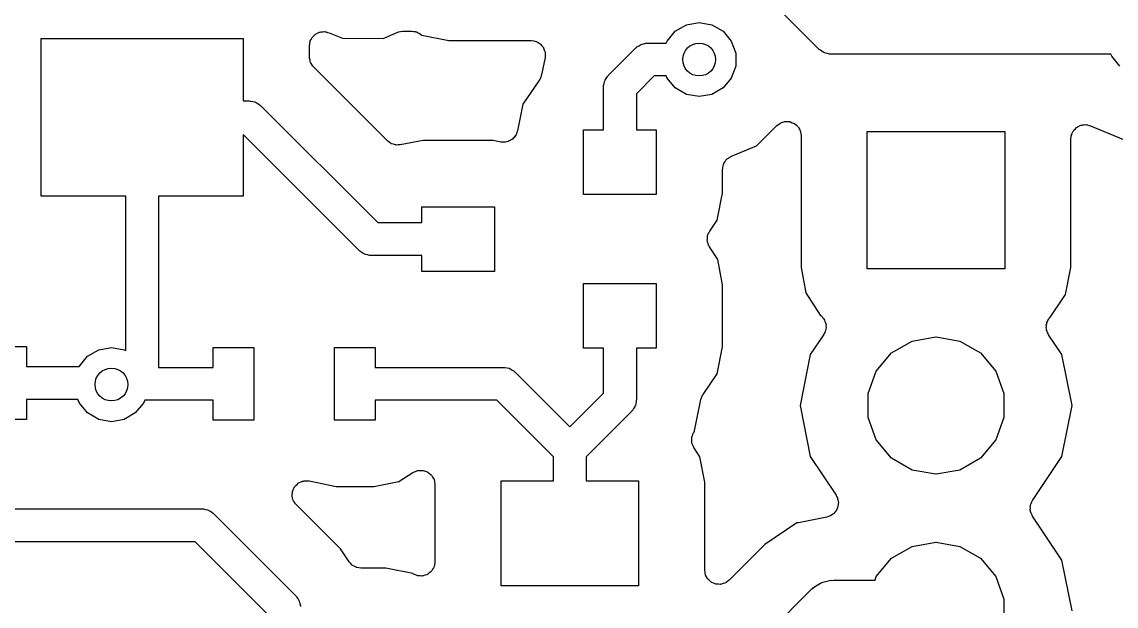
# Model space of a CAD drawing. Extents: x 91.5 to 189.2, y -113.2 to -60.7.
# Drawn here: x 113.86 to 127.4, y -81.97 to -74.74 of the extents above; entities that cross this region are included whole.
import ezdxf

# ---------------------------------------------------------------- set-up
doc = ezdxf.new("R2010")
doc.units = 0
doc.header["$MEASUREMENT"] = 0
doc.layers.add('BLACK', color=7, linetype='CONTINUOUS')

msp = doc.modelspace()

# ---------------------------------------------------------------- linework, layer by layer
at = {"layer": 'Black'}
for p, q in [((123.726, -75.0837), (123.096, -74.4537)), ((121.945, -74.8584), (122.083, -74.7787)), ((122.083, -74.7787), (122.24, -74.7511)), ((122.24, -74.7511), (122.397, -74.7787)), ((122.397, -74.7787), (122.535, -74.8584)), ((114.1, -76.9), (114.1, -74.95)), ((114.1, -74.95), (116.6, -74.95)), ((116.6, -74.95), (116.6, -75.7218)), ((117.428, -74.991), (117.43, -74.9797)), ((117.43, -74.9797), (117.439, -74.9631)), ((117.439, -74.9631), (117.447, -74.9453)), ((117.447, -74.9453), (117.454, -74.9369)), ((117.454, -74.9369), (117.46, -74.9269)), ((117.46, -74.9269), (117.475, -74.9146)), ((117.475, -74.9146), (117.488, -74.9004)), ((117.488, -74.9004), (117.498, -74.8951)), ((117.498, -74.8951), (117.507, -74.8878)), ((117.507, -74.8878), (117.525, -74.8812)), ((117.525, -74.8812), (117.542, -74.8723)), ((117.542, -74.8723), (117.553, -74.8708)), ((117.553, -74.8708), (117.564, -74.8669)), ((117.564, -74.8669), (117.583, -74.8669)), ((117.583, -74.8669), (117.602, -74.8644)), ((117.602, -74.8644), (117.614, -74.8669)), ((117.614, -74.8669), (117.625, -74.8669)), ((117.625, -74.8669), (117.643, -74.8735)), ((117.643, -74.8735), (117.662, -74.8777)), ((117.662, -74.8777), (117.829, -74.947)), ((117.829, -74.947), (118.329, -74.9474)), ((118.329, -74.9474), (118.513, -74.8715)), ((118.513, -74.8715), (118.516, -74.8707)), ((118.516, -74.8707), (118.52, -74.8688)), ((118.52, -74.8688), (118.546, -74.8641)), ((118.546, -74.8641), (118.572, -74.8584)), ((118.572, -74.8584), (118.576, -74.8589)), ((118.576, -74.8589), (118.58, -74.8582)), ((118.58, -74.8582), (118.683, -74.8582)), ((118.683, -74.8582), (118.705, -74.862)), ((118.705, -74.862), (118.727, -74.8637)), ((118.727, -74.8637), (118.735, -74.8673)), ((118.735, -74.8673), (118.743, -74.8688)), ((118.743, -74.8688), (118.762, -74.8798)), ((118.762, -74.8798), (118.782, -74.8888)), ((118.782, -74.8888), (118.808, -74.9063)), ((118.808, -74.9063), (119.143, -74.9741)), ((119.143, -74.9741), (120.161, -74.9741)), ((120.161, -74.9741), (120.163, -74.9744)), ((120.163, -74.9744), (120.165, -74.9742)), ((120.165, -74.9742), (120.193, -74.9797)), ((120.193, -74.9797), (120.221, -74.9847)), ((120.221, -74.9847), (120.223, -74.9857)), ((120.223, -74.9857), (120.225, -74.986)), ((120.225, -74.986), (120.249, -75.0009)), ((121.833, -75.0068), (121.843, -74.9805)), ((121.843, -74.9805), (121.945, -74.8584)), ((122.535, -74.8584), (122.637, -74.9805)), ((122.637, -74.9805), (122.692, -75.1303)), ((117.419, -75.0398), (117.422, -75.0208)), ((117.419, -75.1777), (117.419, -75.0398)), ((117.422, -75.0208), (117.423, -75.0016)), ((117.423, -75.0016), (117.428, -74.991)), ((120.249, -75.0009), (120.274, -75.0152)), ((120.274, -75.0152), (120.275, -75.0167)), ((120.275, -75.0167), (120.277, -75.0177)), ((120.277, -75.0177), (120.295, -75.0399)), ((120.295, -75.0399), (120.313, -75.0619)), ((120.313, -75.0619), (120.314, -75.0637)), ((120.314, -75.0637), (120.315, -75.0652)), ((120.315, -75.0652), (120.324, -75.0923)), ((120.324, -75.0923), (120.334, -75.1191)), ((120.334, -75.1191), (120.334, -75.1211)), ((120.334, -75.1211), (120.334, -75.1229)), ((121.116, -75.4063), (121.456, -75.0663)), ((121.456, -75.0663), (121.464, -75.0612)), ((121.464, -75.0612), (121.469, -75.0543)), ((121.469, -75.0543), (121.492, -75.0411)), ((121.492, -75.0411), (121.514, -75.0258)), ((121.514, -75.0258), (121.523, -75.0235)), ((121.523, -75.0235), (121.531, -75.0191)), ((121.531, -75.0191), (121.557, -75.0144)), ((121.557, -75.0144), (121.582, -75.0076)), ((121.582, -75.0076), (121.591, -75.0084)), ((121.591, -75.0084), (121.6, -75.0068)), ((121.6, -75.0068), (121.833, -75.0068)), ((123.734, -75.0888), (123.726, -75.0837)), ((123.739, -75.0957), (123.734, -75.0888)), ((123.762, -75.1089), (123.739, -75.0957)), ((123.784, -75.1242), (123.762, -75.1089)), ((117.42, -75.1853), (117.419, -75.1777)), ((117.42, -75.193), (117.42, -75.1853)), ((117.426, -75.2151), (117.42, -75.193)), ((117.43, -75.2377), (117.426, -75.2151)), ((117.434, -75.2444), (117.43, -75.2377)), ((117.436, -75.2518), (117.434, -75.2444)), ((117.449, -75.2706), (117.436, -75.2518)), ((120.333, -75.1838), (120.29, -75.4004)), ((120.334, -75.1801), (120.333, -75.1819)), ((120.333, -75.1819), (120.333, -75.1838)), ((120.334, -75.1229), (120.334, -75.1515)), ((120.334, -75.1515), (120.334, -75.1801)), ((122.692, -75.1303), (122.692, -75.2897)), ((123.793, -75.1265), (123.784, -75.1242)), ((123.801, -75.1309), (123.793, -75.1265)), ((123.827, -75.1356), (123.801, -75.1309)), ((123.852, -75.1424), (123.827, -75.1356)), ((123.861, -75.1416), (123.852, -75.1424)), ((123.87, -75.1432), (123.861, -75.1416)), ((127.333, -75.1432), (123.87, -75.1432)), ((127.343, -75.1695), (127.333, -75.1432)), ((127.445, -75.2916), (127.343, -75.1695)), ((117.46, -75.2905), (117.449, -75.2706)), ((117.466, -75.2955), (117.46, -75.2905)), ((117.471, -75.3018), (117.466, -75.2955)), ((118.385, -76.2161), (117.471, -75.3018)), ((122.692, -75.2897), (122.637, -75.4395)), ((120.256, -75.4736), (120.059, -75.7627)), ((120.258, -75.4724), (120.256, -75.4736)), ((120.259, -75.4694), (120.258, -75.4724)), ((120.261, -75.4661), (120.259, -75.4694)), ((120.263, -75.4631), (120.261, -75.4661)), ((120.268, -75.4572), (120.263, -75.4631)), ((120.276, -75.4372), (120.268, -75.4572)), ((120.285, -75.4182), (120.276, -75.4372)), ((120.286, -75.4107), (120.285, -75.4182)), ((120.287, -75.4105), (120.286, -75.4107)), ((120.29, -75.4004), (120.287, -75.409)), ((120.287, -75.409), (120.287, -75.4093)), ((120.287, -75.4093), (120.287, -75.4105)), ((121.058, -75.5323), (121.064, -75.5067)), ((121.064, -75.5067), (121.069, -75.4805)), ((121.069, -75.4805), (121.074, -75.4728)), ((121.074, -75.4728), (121.076, -75.4641)), ((121.076, -75.4641), (121.091, -75.4424)), ((121.091, -75.4424), (121.104, -75.4194)), ((121.104, -75.4194), (121.111, -75.4136)), ((121.111, -75.4136), (121.116, -75.4063)), ((121.684, -75.4132), (121.463, -75.6342)), ((121.833, -75.4132), (121.684, -75.4132)), ((121.843, -75.4395), (121.833, -75.4132)), ((121.945, -75.5616), (121.843, -75.4395)), ((122.637, -75.4395), (122.535, -75.5616)), ((121.057, -75.55), (121.058, -75.5412)), ((121.057, -76.08), (121.057, -75.55)), ((121.058, -75.5412), (121.058, -75.5323)), ((121.463, -75.6342), (121.463, -76.08)), ((122.083, -75.6413), (121.945, -75.5616)), ((122.24, -75.6689), (122.083, -75.6413)), ((122.397, -75.6413), (122.24, -75.6689)), ((122.535, -75.5616), (122.397, -75.6413)), ((116.6, -75.7218), (116.675, -75.7218)), ((116.675, -75.7218), (116.684, -75.7234)), ((116.684, -75.7234), (116.693, -75.7226)), ((116.693, -75.7226), (116.718, -75.7294)), ((116.718, -75.7294), (116.744, -75.7341)), ((116.744, -75.7341), (116.752, -75.7385)), ((116.752, -75.7385), (116.761, -75.7408)), ((116.761, -75.7408), (116.783, -75.7561)), ((116.783, -75.7561), (116.806, -75.7693)), ((116.806, -75.7693), (116.811, -75.7762)), ((116.811, -75.7762), (116.819, -75.7813)), ((116.819, -75.7813), (118.264, -77.2268)), ((120.059, -75.7627), (119.992, -76.0925)), ((122.951, -76.2764), (123.201, -76.0267)), ((123.201, -76.0267), (123.22, -76.0136)), ((123.22, -76.0136), (123.238, -75.9989)), ((123.238, -75.9989), (123.245, -75.9962)), ((123.245, -75.9962), (123.251, -75.9918)), ((123.251, -75.9918), (123.273, -75.9859)), ((123.273, -75.9859), (123.295, -75.978)), ((123.295, -75.978), (123.303, -75.978)), ((123.303, -75.978), (123.31, -75.976)), ((123.31, -75.976), (123.333, -75.978)), ((123.333, -75.978), (123.356, -75.978)), ((123.356, -75.978), (123.363, -75.9807)), ((123.363, -75.9807), (123.371, -75.9814)), ((123.371, -75.9814), (123.392, -75.9911)), ((123.392, -75.9911), (123.413, -75.9989)), ((123.413, -75.9989), (123.419, -76.0039)), ((123.419, -76.0039), (123.426, -76.0072)), ((123.426, -76.0072), (123.442, -76.0234)), ((123.442, -76.0234), (123.46, -76.0381)), ((123.46, -76.0381), (123.464, -76.0448)), ((123.464, -76.0448), (123.469, -76.0503)), ((123.469, -76.0503), (123.479, -76.0711)), ((126.88, -76.0773), (126.895, -76.0649)), ((126.895, -76.0649), (126.908, -76.0508)), ((126.908, -76.0508), (126.918, -76.0455)), ((126.918, -76.0455), (126.927, -76.0381)), ((126.927, -76.0381), (126.945, -76.0315)), ((126.945, -76.0315), (126.962, -76.0227)), ((126.962, -76.0227), (126.973, -76.0212)), ((126.973, -76.0212), (126.984, -76.0173)), ((126.984, -76.0173), (127.003, -76.0173)), ((127.003, -76.0173), (127.022, -76.0148)), ((127.022, -76.0148), (127.034, -76.0173)), ((127.034, -76.0173), (127.045, -76.0173)), ((127.045, -76.0173), (127.063, -76.0238)), ((127.063, -76.0238), (127.082, -76.028)), ((127.082, -76.028), (127.489, -76.197)), ((118.036, -77.5737), (116.6, -76.1374)), ((116.6, -76.1374), (116.6, -76.9)), ((119.916, -76.2022), (119.904, -76.2118)), ((119.929, -76.1949), (119.916, -76.2022)), ((119.939, -76.1834), (119.929, -76.1949)), ((119.951, -76.1738), (119.939, -76.1834)), ((119.959, -76.1607), (119.951, -76.1738)), ((119.97, -76.1492), (119.959, -76.1607)), ((119.975, -76.1349), (119.97, -76.1492)), ((119.983, -76.1218), (119.975, -76.1349)), ((119.986, -76.1068), (119.983, -76.1218)), ((119.992, -76.0925), (119.986, -76.1068)), ((120.81, -76.88), (120.81, -76.08)), ((120.81, -76.08), (121.057, -76.08)), ((121.463, -76.08), (121.71, -76.08)), ((121.71, -76.08), (121.71, -76.88)), ((123.479, -76.0711), (123.49, -76.0909)), ((123.49, -76.0909), (123.492, -76.0985)), ((123.492, -76.0985), (123.495, -76.1056)), ((123.495, -76.1056), (123.497, -76.1284)), ((123.497, -76.1284), (123.501, -76.1509)), ((123.501, -76.1509), (123.501, -77.7836)), ((124.32, -77.8), (124.32, -76.1)), ((124.32, -76.1), (126.02, -76.1)), ((126.02, -76.1), (126.02, -77.8)), ((126.839, -76.1901), (126.842, -76.1712)), ((126.839, -77.7824), (126.839, -76.1901)), ((126.842, -76.1712), (126.843, -76.152)), ((126.843, -76.152), (126.848, -76.1414)), ((126.848, -76.1414), (126.85, -76.1301)), ((126.85, -76.1301), (126.859, -76.1134)), ((126.859, -76.1134), (126.867, -76.0957)), ((126.867, -76.0957), (126.874, -76.0872)), ((126.874, -76.0872), (126.88, -76.0773)), ((118.404, -76.2298), (118.385, -76.2161)), ((118.423, -76.245), (118.404, -76.2298)), ((118.429, -76.2472), (118.423, -76.245)), ((118.435, -76.2511), (118.429, -76.2472)), ((118.458, -76.2573), (118.435, -76.2511)), ((118.48, -76.2652), (118.458, -76.2573)), ((118.487, -76.2651), (118.48, -76.2652)), ((118.494, -76.2669), (118.487, -76.2651)), ((118.517, -76.2648), (118.494, -76.2669)), ((118.541, -76.2645), (118.517, -76.2648)), ((118.826, -76.2109), (118.541, -76.2645)), ((119.692, -76.2109), (118.826, -76.2109)), ((119.785, -76.2297), (119.692, -76.2109)), ((119.8, -76.23), (119.785, -76.2297)), ((119.815, -76.2331), (119.8, -76.23)), ((119.831, -76.2308), (119.815, -76.2331)), ((119.846, -76.2312), (119.831, -76.2308)), ((119.861, -76.2263), (119.846, -76.2312)), ((119.876, -76.224), (119.861, -76.2263)), ((119.889, -76.2167), (119.876, -76.224)), ((119.904, -76.2118), (119.889, -76.2167)), ((122.638, -76.406), (122.951, -76.2764)), ((122.549, -76.487), (122.561, -76.4719)), ((122.561, -76.4719), (122.57, -76.4554)), ((122.57, -76.4554), (122.579, -76.4479)), ((122.579, -76.4479), (122.586, -76.4387)), ((122.586, -76.4387), (122.602, -76.4285)), ((122.602, -76.4285), (122.617, -76.4162)), ((122.617, -76.4162), (122.628, -76.4122)), ((122.628, -76.4122), (122.638, -76.406)), ((122.529, -76.5682), (122.531, -76.5568)), ((122.529, -76.8624), (122.529, -76.5682)), ((122.531, -76.5452), (122.536, -76.527)), ((122.531, -76.5568), (122.531, -76.5452)), ((122.536, -76.527), (122.54, -76.5082)), ((122.54, -76.5082), (122.546, -76.4981)), ((122.546, -76.4981), (122.549, -76.487)), ((121.71, -76.88), (120.81, -76.88)), ((122.461, -77.1973), (122.529, -76.8624)), ((115.147, -76.9), (114.1, -76.9)), ((115.147, -78.8102), (115.147, -76.9)), ((116.6, -76.9), (115.553, -76.9)), ((115.553, -76.9), (115.553, -79.0168)), ((118.81, -77.2268), (118.81, -77.03)), ((118.81, -77.03), (119.71, -77.03)), ((119.71, -77.03), (119.71, -77.83)), ((118.264, -77.2268), (118.81, -77.2268)), ((122.37, -77.3307), (122.461, -77.1973)), ((122.341, -77.4075), (122.344, -77.3971)), ((122.342, -77.4273), (122.341, -77.4075)), ((122.344, -77.3971), (122.345, -77.3862)), ((122.345, -77.3862), (122.353, -77.3682)), ((122.353, -77.3682), (122.359, -77.3493)), ((122.359, -77.3493), (122.366, -77.3406)), ((122.366, -77.3406), (122.37, -77.3307)), ((122.34, -77.447), (122.342, -77.4273)), ((122.343, -77.4575), (122.34, -77.447)), ((122.344, -77.4684), (122.343, -77.4575)), ((122.352, -77.4866), (122.344, -77.4684)), ((122.357, -77.5057), (122.352, -77.4866)), ((122.363, -77.5145), (122.357, -77.5057)), ((122.367, -77.5246), (122.363, -77.5145)), ((122.47, -77.6846), (122.367, -77.5246)), ((118.044, -77.5788), (118.036, -77.5737)), ((118.049, -77.5857), (118.044, -77.5788)), ((118.072, -77.5989), (118.049, -77.5857)), ((118.094, -77.6142), (118.072, -77.5989)), ((118.103, -77.6165), (118.094, -77.6142)), ((118.111, -77.6209), (118.103, -77.6165)), ((118.137, -77.6256), (118.111, -77.6209)), ((118.162, -77.6324), (118.137, -77.6256)), ((118.171, -77.6316), (118.162, -77.6324)), ((118.18, -77.6332), (118.171, -77.6316)), ((118.81, -77.6332), (118.18, -77.6332)), ((118.81, -77.83), (118.81, -77.6332)), ((122.529, -77.9964), (122.47, -77.6846)), ((123.501, -77.7836), (123.56, -78.0954)), ((126.02, -77.8), (124.32, -77.8)), ((126.771, -78.1173), (126.839, -77.7824)), ((119.71, -77.83), (118.81, -77.83)), ((120.81, -78.78), (120.81, -77.98)), ((120.81, -77.98), (121.71, -77.98)), ((121.71, -77.98), (121.71, -78.78)), ((122.529, -78.7624), (122.529, -77.9964)), ((123.56, -78.0954), (123.736, -78.3703)), ((126.576, -78.4035), (126.771, -78.1173)), ((123.736, -78.3703), (123.744, -78.3773)), ((123.744, -78.3773), (123.756, -78.3854)), ((123.756, -78.3854), (123.765, -78.3985)), ((123.765, -78.3985), (123.777, -78.4098)), ((123.777, -78.4098), (123.783, -78.4229)), ((123.783, -78.4229), (123.792, -78.4345)), ((123.792, -78.4345), (123.796, -78.4501)), ((123.796, -78.4501), (123.803, -78.4648)), ((123.803, -78.4648), (123.805, -78.4792)), ((123.805, -78.4792), (123.809, -78.493)), ((123.809, -78.493), (123.808, -78.5093)), ((126.534, -78.4971), (126.539, -78.4809)), ((126.535, -78.5109), (126.534, -78.4971)), ((126.539, -78.4809), (126.541, -78.4642)), ((126.541, -78.4642), (126.547, -78.4519)), ((126.547, -78.4519), (126.551, -78.4386)), ((126.551, -78.4386), (126.561, -78.425)), ((126.561, -78.425), (126.569, -78.41)), ((126.569, -78.41), (126.576, -78.4035)), ((123.78, -78.6096), (123.613, -78.8599)), ((123.786, -78.5964), (123.78, -78.6096)), ((123.794, -78.5845), (123.786, -78.5964)), ((123.798, -78.5687), (123.794, -78.5845)), ((123.805, -78.5538), (123.798, -78.5687)), ((123.806, -78.5394), (123.805, -78.5538)), ((123.809, -78.5254), (123.806, -78.5394)), ((123.808, -78.5093), (123.809, -78.5254)), ((124.876, -78.6913), (125.167, -78.64)), ((125.167, -78.64), (125.173, -78.64)), ((125.173, -78.64), (125.464, -78.6913)), ((126.533, -78.5247), (126.535, -78.5109)), ((126.537, -78.5411), (126.533, -78.5247)), ((126.538, -78.5579), (126.537, -78.5411)), ((126.544, -78.5706), (126.538, -78.5579)), ((126.547, -78.5841), (126.544, -78.5706)), ((126.556, -78.5983), (126.547, -78.5841)), ((126.563, -78.6137), (126.556, -78.5983)), ((126.727, -78.8599), (126.563, -78.6137)), ((113.42, -78.76), (113.92, -78.76)), ((113.92, -78.76), (113.92, -79.0068)), ((114.813, -78.7987), (114.97, -78.7711)), ((114.97, -78.7711), (115.127, -78.7987)), ((116.23, -79.0168), (116.23, -78.77)), ((116.23, -78.77), (116.73, -78.77)), ((116.73, -78.77), (116.73, -79.67)), ((117.73, -79.67), (117.73, -78.77)), ((117.73, -78.77), (118.23, -78.77)), ((118.23, -78.77), (118.23, -79.0168)), ((122.461, -79.0973), (122.529, -78.7624)), ((124.62, -78.8389), (124.876, -78.6913)), ((125.464, -78.6913), (125.72, -78.8389)), ((114.573, -79.0005), (114.675, -78.8784)), ((114.675, -78.8784), (114.813, -78.7987)), ((115.127, -78.7987), (115.147, -78.8102)), ((121.057, -78.78), (120.81, -78.78)), ((121.057, -79.3358), (121.057, -78.78)), ((121.71, -78.78), (121.463, -78.78)), ((121.463, -78.78), (121.463, -79.42)), ((123.613, -78.8599), (123.488, -79.49)), ((124.431, -79.065), (124.62, -78.8389)), ((125.72, -78.8389), (125.909, -79.065)), ((126.852, -79.49), (126.727, -78.8599)), ((113.92, -79.0068), (114.57, -79.0068)), ((114.57, -79.0068), (114.573, -79.0005)), ((115.553, -79.0168), (116.23, -79.0168)), ((118.23, -79.0168), (119.82, -79.0168)), ((119.82, -79.0168), (119.829, -79.0184)), ((119.829, -79.0184), (119.838, -79.0176)), ((119.838, -79.0176), (119.863, -79.0244)), ((119.863, -79.0244), (119.889, -79.0291)), ((119.889, -79.0291), (119.897, -79.0335)), ((119.897, -79.0335), (119.906, -79.0358)), ((119.906, -79.0358), (119.928, -79.0511)), ((119.928, -79.0511), (119.951, -79.0643)), ((119.951, -79.0643), (119.956, -79.0712)), ((119.956, -79.0712), (119.964, -79.0763)), ((119.964, -79.0763), (120.64, -79.7526)), ((122.288, -79.3512), (122.461, -79.0973)), ((124.33, -79.3424), (124.431, -79.065)), ((125.909, -79.065), (126.01, -79.3424)), ((114.556, -79.4132), (113.92, -79.4132)), ((113.92, -79.4132), (113.92, -79.66)), ((114.573, -79.4595), (114.556, -79.4132)), ((115.381, -79.4232), (115.367, -79.4595)), ((116.23, -79.4232), (115.381, -79.4232)), ((116.23, -79.67), (116.23, -79.4232)), ((119.736, -79.4232), (118.23, -79.4232)), ((118.23, -79.4232), (118.23, -79.67)), ((120.437, -80.1242), (119.736, -79.4232)), ((120.64, -79.7526), (121.057, -79.3358)), ((121.462, -79.4377), (121.456, -79.4633)), ((121.463, -79.42), (121.462, -79.4288)), ((121.462, -79.4288), (121.462, -79.4377)), ((122.184, -79.8026), (122.261, -79.416)), ((122.261, -79.416), (122.262, -79.4116)), ((122.262, -79.4116), (122.263, -79.4068)), ((122.263, -79.4068), (122.273, -79.3833)), ((122.273, -79.3833), (122.283, -79.3592)), ((122.283, -79.3592), (122.286, -79.3556)), ((122.286, -79.3556), (122.288, -79.3512)), ((124.33, -79.6376), (124.33, -79.3424)), ((126.01, -79.3424), (126.01, -79.6376)), ((114.675, -79.5816), (114.573, -79.4595)), ((114.813, -79.6613), (114.675, -79.5816)), ((115.265, -79.5816), (115.127, -79.6613)), ((115.367, -79.4595), (115.265, -79.5816)), ((121.404, -79.5637), (120.843, -80.1242)), ((121.409, -79.5564), (121.404, -79.5637)), ((121.416, -79.5506), (121.409, -79.5564)), ((121.429, -79.5276), (121.416, -79.5506)), ((121.444, -79.5059), (121.429, -79.5276)), ((121.446, -79.4972), (121.444, -79.5059)), ((121.451, -79.4895), (121.446, -79.4972)), ((121.456, -79.4633), (121.451, -79.4895)), ((123.488, -79.49), (123.613, -80.1201)), ((126.727, -80.1201), (126.852, -79.49)), ((113.92, -79.66), (113.42, -79.66)), ((114.97, -79.6889), (114.813, -79.6613)), ((115.127, -79.6613), (114.97, -79.6889)), ((116.73, -79.67), (116.23, -79.67)), ((118.23, -79.67), (117.73, -79.67)), ((124.431, -79.915), (124.33, -79.6376)), ((126.01, -79.6376), (125.909, -79.915)), ((122.152, -79.8698), (122.16, -79.8509)), ((122.16, -79.8509), (122.166, -79.8311)), ((122.166, -79.8311), (122.172, -79.8232)), ((122.172, -79.8232), (122.176, -79.814)), ((122.176, -79.814), (122.184, -79.8026)), ((122.148, -79.8894), (122.151, -79.8798)), ((122.149, -79.91), (122.148, -79.8894)), ((122.148, -79.9306), (122.149, -79.91)), ((122.15, -79.9402), (122.148, -79.9306)), ((122.151, -79.9502), (122.15, -79.9402)), ((122.151, -79.8798), (122.152, -79.8698)), ((122.159, -79.9693), (122.151, -79.9502)), ((122.165, -79.9891), (122.159, -79.9693)), ((122.171, -79.9972), (122.165, -79.9891)), ((124.62, -80.1411), (124.431, -79.915)), ((125.909, -79.915), (125.72, -80.1411)), ((120.437, -80.42), (120.437, -80.1242)), ((120.843, -80.1242), (120.843, -80.42)), ((122.174, -80.0064), (122.171, -79.9972)), ((122.25, -80.1246), (122.174, -80.0064)), ((122.309, -80.4364), (122.25, -80.1246)), ((123.613, -80.1201), (123.933, -80.5985)), ((126.365, -80.6625), (126.727, -80.1201)), ((124.876, -80.2887), (124.62, -80.1411)), ((125.72, -80.1411), (125.464, -80.2887)), ((118.525, -80.4305), (118.7, -80.3178)), ((118.7, -80.3178), (118.704, -80.3161)), ((118.704, -80.3161), (118.708, -80.3134)), ((118.708, -80.3134), (118.732, -80.3044)), ((118.732, -80.3044), (118.757, -80.2942)), ((118.757, -80.2942), (118.761, -80.294)), ((118.761, -80.294), (118.765, -80.2926)), ((118.765, -80.2926), (118.791, -80.2926)), ((118.791, -80.2926), (118.818, -80.2913)), ((118.818, -80.2913), (118.822, -80.2926)), ((118.822, -80.2926), (118.826, -80.2926)), ((118.826, -80.2926), (118.851, -80.3016)), ((118.851, -80.3016), (118.876, -80.3094)), ((118.876, -80.3094), (118.879, -80.3119)), ((118.879, -80.3119), (118.883, -80.3134)), ((118.883, -80.3134), (118.903, -80.3303)), ((118.903, -80.3303), (118.924, -80.3462)), ((118.924, -80.3462), (118.927, -80.3498)), ((118.927, -80.3498), (118.93, -80.3526)), ((118.93, -80.3526), (118.943, -80.3754)), ((118.943, -80.3754), (118.957, -80.3975)), ((118.957, -80.3975), (118.958, -80.4017)), ((125.167, -80.34), (124.876, -80.2887)), ((125.173, -80.34), (125.167, -80.34)), ((125.464, -80.2887), (125.173, -80.34)), ((117.216, -80.5395), (117.217, -80.5297)), ((117.217, -80.5297), (117.228, -80.512)), ((117.228, -80.512), (117.237, -80.4932)), ((117.237, -80.4932), (117.244, -80.4862)), ((117.244, -80.4862), (117.249, -80.4777)), ((117.249, -80.4777), (117.266, -80.4648)), ((117.266, -80.4648), (117.28, -80.4501)), ((117.28, -80.4501), (117.289, -80.4459)), ((117.289, -80.4459), (117.297, -80.4397)), ((117.297, -80.4397), (117.317, -80.4331)), ((117.317, -80.4331), (117.335, -80.4244)), ((117.335, -80.4244), (117.345, -80.4235)), ((117.345, -80.4235), (117.355, -80.4204)), ((117.355, -80.4204), (117.375, -80.4209)), ((117.375, -80.4209), (117.396, -80.4191)), ((117.396, -80.4191), (117.406, -80.4216)), ((117.406, -80.4216), (117.416, -80.4219)), ((117.416, -80.4219), (117.748, -80.4891)), ((117.748, -80.4891), (118.214, -80.4891)), ((118.214, -80.4891), (118.525, -80.4305)), ((118.958, -80.4017), (118.96, -80.4054)), ((118.96, -80.4054), (118.965, -80.4313)), ((118.965, -80.4313), (118.971, -80.4569)), ((118.971, -80.4569), (118.97, -80.4612)), ((118.97, -80.4612), (118.971, -80.4654)), ((118.971, -80.4654), (118.971, -81.4232)), ((119.79, -81.72), (119.79, -80.42)), ((119.79, -80.42), (120.437, -80.42)), ((120.843, -80.42), (121.49, -80.42)), ((121.49, -80.42), (121.49, -81.72)), ((122.309, -81.527), (122.309, -80.4364)), ((117.205, -80.5895), (117.21, -80.5691)), ((117.207, -80.5993), (117.205, -80.5895)), ((117.206, -80.6092), (117.207, -80.5993)), ((117.211, -80.6292), (117.206, -80.6092)), ((117.21, -80.5691), (117.211, -80.5485)), ((117.211, -80.5485), (117.216, -80.5395)), ((117.214, -80.6497), (117.211, -80.6292)), ((117.219, -80.6585), (117.214, -80.6497)), ((117.222, -80.6681), (117.219, -80.6585)), ((117.234, -80.6851), (117.222, -80.6681)), ((123.933, -80.5985), (123.94, -80.616)), ((123.94, -80.616), (123.95, -80.6324)), ((123.95, -80.6324), (123.953, -80.6437)), ((123.953, -80.6437), (123.957, -80.6543)), ((123.957, -80.6543), (123.958, -80.6734)), ((126.36, -80.6731), (126.365, -80.6625)), ((111.484, -80.7668), (116.09, -80.7668)), ((116.09, -80.7668), (116.099, -80.7684)), ((116.099, -80.7684), (116.108, -80.7676)), ((116.108, -80.7676), (116.133, -80.7744)), ((116.133, -80.7744), (116.159, -80.7791)), ((116.159, -80.7791), (116.167, -80.7835)), ((116.167, -80.7835), (116.176, -80.7858)), ((116.176, -80.7858), (116.198, -80.8011)), ((116.198, -80.8011), (116.221, -80.8143)), ((117.244, -80.7033), (117.234, -80.6851)), ((117.251, -80.7099), (117.244, -80.7033)), ((117.257, -80.718), (117.251, -80.7099)), ((117.802, -81.2634), (117.257, -80.718)), ((123.924, -80.8059), (123.915, -80.8135)), ((123.933, -80.7891), (123.924, -80.8059)), ((123.944, -80.7736), (123.933, -80.7891)), ((123.947, -80.7626), (123.944, -80.7736)), ((123.953, -80.7524), (123.947, -80.7626)), ((123.956, -80.7335), (123.953, -80.7524)), ((123.961, -80.7151), (123.956, -80.7335)), ((123.958, -80.6734), (123.962, -80.6922)), ((123.962, -80.6922), (123.96, -80.7036)), ((123.96, -80.7036), (123.961, -80.7151)), ((126.336, -80.7409), (126.339, -80.7298)), ((126.337, -80.76), (126.336, -80.7409)), ((126.336, -80.7791), (126.337, -80.76)), ((126.339, -80.7902), (126.336, -80.7791)), ((126.339, -80.7298), (126.34, -80.7183)), ((126.34, -80.8017), (126.339, -80.7902)), ((126.34, -80.7183), (126.348, -80.7008)), ((126.348, -80.8192), (126.34, -80.8017)), ((126.348, -80.7008), (126.353, -80.6824)), ((126.353, -80.6824), (126.36, -80.6731)), ((116.221, -80.8143), (116.226, -80.8212)), ((116.226, -80.8212), (116.234, -80.8263)), ((116.234, -80.8263), (117.249, -81.8413)), ((123.449, -80.9421), (123.053, -81.2071)), ((123.467, -80.9386), (123.449, -80.9421)), ((123.821, -80.8682), (123.467, -80.9386)), ((123.467, -80.9386), (123.467, -80.9386)), ((123.839, -80.8612), (123.821, -80.8682)), ((123.857, -80.8567), (123.839, -80.8612)), ((123.867, -80.8502), (123.857, -80.8567)), ((123.878, -80.8461), (123.867, -80.8502)), ((123.892, -80.8334), (123.878, -80.8461)), ((123.908, -80.8228), (123.892, -80.8334)), ((123.915, -80.8135), (123.908, -80.8228)), ((126.353, -80.8376), (126.348, -80.8192)), ((126.36, -80.8469), (126.353, -80.8376)), ((126.365, -80.8575), (126.36, -80.8469)), ((126.727, -81.3999), (126.365, -80.8575)), ((116.006, -81.1732), (111.4, -81.1732)), ((116.902, -82.0692), (116.006, -81.1732)), ((123.053, -81.2071), (122.609, -81.6511)), ((124.876, -81.2313), (125.167, -81.18)), ((125.167, -81.18), (125.173, -81.18)), ((125.173, -81.18), (125.464, -81.2313)), ((117.909, -81.4229), (117.802, -81.2634)), ((124.62, -81.3789), (124.876, -81.2313)), ((125.464, -81.2313), (125.72, -81.3789)), ((117.926, -81.4408), (117.909, -81.4229)), ((117.942, -81.4598), (117.926, -81.4408)), ((117.947, -81.4627), (117.942, -81.4598)), ((117.951, -81.4669), (117.947, -81.4627)), ((117.973, -81.4779), (117.951, -81.4669)), ((117.995, -81.4903), (117.973, -81.4779)), ((118.96, -81.4832), (118.957, -81.489)), ((118.964, -81.4596), (118.96, -81.4832)), ((118.97, -81.4365), (118.964, -81.4596)), ((118.971, -81.4232), (118.97, -81.4298)), ((118.97, -81.4298), (118.97, -81.4365)), ((124.431, -81.605), (124.62, -81.3789)), ((125.72, -81.3789), (125.909, -81.605)), ((126.852, -82.03), (126.727, -81.3999)), ((118, -81.4913), (117.995, -81.4903)), ((118.006, -81.4939), (118, -81.4913)), ((118.03, -81.4966), (118.006, -81.4939)), ((118.055, -81.5009), (118.03, -81.4966)), ((118.362, -81.5009), (118.055, -81.5009)), ((118.698, -81.5689), (118.362, -81.5009)), ((118.702, -81.5708), (118.698, -81.5689)), ((118.708, -81.5752), (118.702, -81.5708)), ((118.73, -81.5833), (118.708, -81.5752)), ((118.752, -81.5932), (118.73, -81.5833)), ((118.759, -81.5937), (118.752, -81.5932)), ((118.765, -81.596), (118.759, -81.5937)), ((118.789, -81.596), (118.765, -81.596)), ((118.813, -81.5978), (118.789, -81.596)), ((118.819, -81.596), (118.813, -81.5978)), ((118.826, -81.596), (118.819, -81.596)), ((118.848, -81.5878), (118.826, -81.596)), ((118.871, -81.5814), (118.848, -81.5878)), ((118.877, -81.5775), (118.871, -81.5814)), ((118.883, -81.5752), (118.877, -81.5775)), ((118.901, -81.5598), (118.883, -81.5752)), ((118.921, -81.5458), (118.901, -81.5598)), ((118.925, -81.5403), (118.921, -81.5458)), ((118.93, -81.536), (118.925, -81.5403)), ((118.942, -81.5153), (118.93, -81.536)), ((118.955, -81.4955), (118.942, -81.5153)), ((118.957, -81.489), (118.955, -81.4955)), ((122.313, -81.5496), (122.309, -81.527)), ((122.315, -81.5724), (122.313, -81.5496)), ((122.318, -81.5794), (122.315, -81.5724)), ((122.32, -81.587), (122.318, -81.5794)), ((122.331, -81.6069), (122.32, -81.587)), ((122.341, -81.6277), (122.331, -81.6069)), ((124.415, -81.649), (124.431, -81.605)), ((125.909, -81.605), (126.01, -81.8824)), ((121.49, -81.72), (119.79, -81.72)), ((122.346, -81.6331), (122.341, -81.6277)), ((122.35, -81.6398), (122.346, -81.6331)), ((122.368, -81.6546), (122.35, -81.6398)), ((122.384, -81.6708), (122.368, -81.6546)), ((122.391, -81.674), (122.384, -81.6708)), ((122.397, -81.679), (122.391, -81.674)), ((122.418, -81.6868), (122.397, -81.679)), ((122.439, -81.6965), (122.418, -81.6868)), ((122.447, -81.6972), (122.439, -81.6965)), ((122.454, -81.6998), (122.447, -81.6972)), ((122.477, -81.6998), (122.454, -81.6998)), ((122.5, -81.7018), (122.477, -81.6998)), ((122.507, -81.6998), (122.5, -81.7018)), ((122.515, -81.6998), (122.507, -81.6998)), ((122.537, -81.692), (122.515, -81.6998)), ((122.559, -81.6861), (122.537, -81.692)), ((122.565, -81.6816), (122.559, -81.6861)), ((122.572, -81.679), (122.565, -81.6816)), ((122.59, -81.6643), (122.572, -81.679)), ((122.609, -81.6511), (122.59, -81.6643)), ((123.631, -81.7606), (123.644, -81.751)), ((123.644, -81.751), (123.655, -81.7381)), ((123.655, -81.7381), (123.698, -81.7132)), ((123.698, -81.7132), (123.739, -81.6847)), ((123.739, -81.6847), (123.755, -81.6804)), ((123.755, -81.6804), (123.77, -81.672)), ((123.77, -81.672), (123.819, -81.6633)), ((123.819, -81.6633), (123.867, -81.6504)), ((123.867, -81.6504), (123.883, -81.6519)), ((123.883, -81.6519), (123.9, -81.649)), ((123.9, -81.649), (124.415, -81.649)), ((117.249, -81.8413), (117.254, -81.8486)), ((117.254, -81.8486), (117.261, -81.8544)), ((117.261, -81.8544), (117.274, -81.8774)), ((117.274, -81.8774), (117.289, -81.8991)), ((122.371, -83.0206), (123.631, -81.7606)), ((126.01, -81.8824), (126.01, -82.1776)), ((117.289, -81.8991), (117.291, -81.9078)), ((117.291, -81.9078), (117.296, -81.9155)), ((117.296, -81.9155), (117.301, -81.9417)), ((117.301, -81.9417), (117.307, -81.9673)), ((117.307, -81.9673), (117.307, -81.9762))]:
    msp.add_line(p, q, dxfattribs=at)
for centre in [(122.24, -75.21), (114.97, -79.23)]:
    msp.add_circle(centre, 0.2032, dxfattribs=at)

doc.saveas('drawing.dxf')
